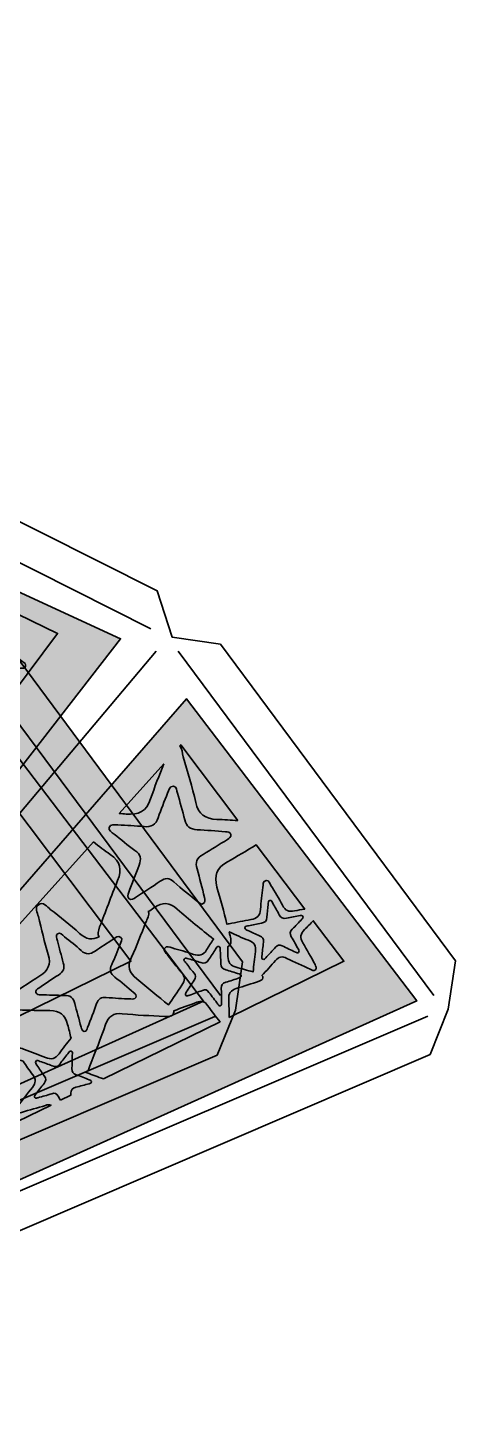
# Model space of a CAD drawing. Header units: inches. Extents: x 1.3 to 15.2, y 1.7 to 11.7.
# Drawn here: x 12.11 to 15.21, y 1.69 to 11.69 of the extents above; entities that cross this region are included whole.
import ezdxf

# ---------------------------------------------------------------- set-up
doc = ezdxf.new("R2010")
doc.units = ezdxf.units.IN
doc.header["$MEASUREMENT"] = 0
doc.layers.add('Layer 1', color=7, linetype='Continuous')

# ---------------------------------------------------------------- blocks, each defined once
blk = doc.blocks.new('block 4')
at = {"layer": 'Layer 1', "true_color": 0x7de900}
h = blk.add_hatch(color=70, dxfattribs=at)
h.dxf.hatch_style = 2
h.paths.add_polyline_path([(11.965, 7.228), (11.615, 7.279), (11.505, 7.615), (8.956, 8.897), (8.622, 8.788), (6.942, 11.692), (5.265, 8.788), (6.942, 1.724), (6.992, 1.703), (7.295, 1.7), (7.51, 1.693), (13.483, 4.254), (13.615, 4.582), (13.666, 4.932)])
edge = h.paths.add_edge_path()
edge.add_spline(control_points=[(6.934, 10.615), (7.349, 10.615), (7.684, 10.281), (7.684, 9.865), (7.684, 9.45), (7.348, 9.115), (6.934, 9.115), (6.519, 9.115), (6.184, 9.45), (6.184, 9.865), (6.184, 10.279), (6.519, 10.615), (6.934, 10.615)], knot_values=[0, 0, 0, 0, 1, 1, 1, 2, 2, 2, 3, 3, 3, 4, 4, 4, 4], degree=3, periodic=1)
h.paths.add_polyline_path([(6.991, 3.353), (5.909, 8.407), (7.87, 8.446)])
h.paths.add_polyline_path([(9.023, 8.161), (10.787, 7.306), (7.69, 3.167)])
h.paths.add_polyline_path([(8.219, 2.658), (11.679, 6.5), (12.859, 4.935)])
at = {"layer": 'Layer 1', "true_color": 0xdcdcdc}
h = blk.add_hatch(color=254, dxfattribs=at)
h.dxf.hatch_style = 2
h.paths.add_polyline_path([(7.51, 2), (11.719, 6.833), (13.385, 4.646)])
at = {"layer": 'Layer 1', "color": 140, "lineweight": 35, "true_color": 0x00bfff}
for points in [[(11.965, 7.228), (11.615, 7.279), (11.505, 7.615), (8.956, 8.897), (8.622, 8.788), (6.942, 11.692), (5.265, 8.788), (6.942, 1.724), (6.992, 1.703), (7.295, 1.7), (7.51, 1.693), (13.483, 4.254), (13.615, 4.582), (13.666, 4.932), (11.965, 7.228)], [(11.658, 7.178), (13.508, 4.686)], [(8.219, 2.658), (11.679, 6.5), (12.859, 4.935), (8.219, 2.658)], [(13.466, 4.536), (7.04, 1.781)]]:
    blk.add_lwpolyline(points, dxfattribs=at)
at = {"layer": 'Layer 1', "color": 7, "lineweight": 35, "true_color": 0xffffff}
blk.add_lwpolyline([(7.51, 2), (11.719, 6.833), (13.385, 4.646), (7.51, 2)], dxfattribs=at)
blk = doc.blocks.new('block 5')
at = {"layer": 'Layer 1', "true_color": 0xdcdcdc}
h = blk.add_hatch(color=254, dxfattribs=at)
h.dxf.hatch_style = 2
h.paths.add_polyline_path([(8.838, 2.178), (10.286, 8.42), (12.785, 7.27)])
h = blk.add_hatch(color=254, dxfattribs=at)
h.dxf.hatch_style = 2
h.paths.add_polyline_path([(9.053, 2.002), (13.261, 6.835), (14.928, 4.648)])
at = {"layer": 'Layer 1', "color": 7, "lineweight": 35, "true_color": 0xffffff}
for points in [[(13.508, 7.23), (13.158, 7.281), (13.049, 7.617), (10.499, 8.899), (10.163, 8.79), (8.485, 11.694), (6.807, 8.79), (8.485, 1.726), (8.535, 1.705), (8.825, 1.697), (9.038, 1.691), (15.024, 4.259), (15.156, 4.587), (15.207, 4.937), (13.508, 7.23)], [(8.838, 2.178), (10.286, 8.42), (12.785, 7.27), (8.838, 2.178)], [(9.053, 2.002), (13.261, 6.835), (14.928, 4.648), (9.053, 2.002)]]:
    blk.add_lwpolyline(points, dxfattribs=at)
at = {"layer": 'Layer 1', "color": 140, "lineweight": 35, "true_color": 0x00bfff}
for points in [[(10.213, 8.748), (13.003, 7.342)], [(13.042, 7.18), (8.593, 1.894)], [(13.2, 7.18), (15.051, 4.688)], [(15.008, 4.537), (8.581, 1.783)]]:
    blk.add_lwpolyline(points, dxfattribs=at)
at = {"layer": 'Layer 1', "color": 7, "lineweight": 35, "true_color": 0xffffff}
for points, knots in [([(11.947, 7.494), (11.947, 7.494), (12.329, 7.308), (12.329, 7.308), (12.329, 7.308), (11.674, 6.433), (11.674, 6.433), (11.65, 6.477), (11.628, 6.522), (11.603, 6.565), (11.582, 6.601), (11.586, 6.631), (11.618, 6.66), (11.661, 6.699), (11.701, 6.741), (11.743, 6.781), (11.753, 6.791), (11.764, 6.802), (11.757, 6.816), (11.754, 6.822), (11.749, 6.824), (11.745, 6.826), (11.761, 6.884), (11.779, 6.941), (11.795, 6.999), (11.804, 7.037), (11.824, 7.053), (11.864, 7.052), (11.929, 7.051), (11.995, 7.055), (12.061, 7.056), (12.075, 7.056), (12.093, 7.055), (12.097, 7.07), (12.101, 7.085), (12.089, 7.097), (12.076, 7.103), (12.025, 7.14), (11.972, 7.176), (11.92, 7.21), (11.882, 7.234), (11.872, 7.265), (11.888, 7.306), (11.908, 7.363), (11.926, 7.422), (11.945, 7.48), (11.945, 7.485), (11.946, 7.49), (11.947, 7.494)], [0, 0, 0, 0, 1, 1, 1, 2, 2, 2, 3, 3, 3, 4, 4, 4, 5, 5, 5, 6, 6, 6, 7, 7, 7, 8, 8, 8, 9, 9, 9, 10, 10, 10, 11, 11, 11, 12, 12, 12, 13, 13, 13, 14, 14, 14, 15, 15, 15, 16, 16, 16, 16]), ([(13.633, 5.953), (13.583, 5.956), (13.532, 5.96), (13.482, 5.962), (13.397, 5.965), (13.347, 5.999), (13.328, 6.085), (13.303, 6.197), (13.27, 6.306), (13.238, 6.416), (13.231, 6.441), (13.231, 6.477), (13.213, 6.494), (13.213, 6.494), (13.22, 6.502), (13.22, 6.502), (13.22, 6.502), (13.633, 5.953), (13.633, 5.953)], [0, 0, 0, 0, 1, 1, 1, 2, 2, 2, 3, 3, 3, 4, 4, 4, 5, 5, 5, 6, 6, 6, 6]), ([(13.097, 6.365), (13.064, 6.281), (13.031, 6.197), (13.001, 6.11), (12.972, 6.02), (12.915, 5.991), (12.825, 6.001), (12.808, 6.002), (12.792, 6.003), (12.775, 6.005), (12.775, 6.005), (13.097, 6.365), (13.097, 6.365)], [0, 0, 0, 0, 1, 1, 1, 2, 2, 2, 3, 3, 3, 4, 4, 4, 4]), ([(13.167, 6.202), (13.192, 6.199), (13.19, 6.17), (13.196, 6.151), (13.214, 6.087), (13.233, 6.024), (13.249, 5.959), (13.26, 5.909), (13.289, 5.89), (13.338, 5.887), (13.407, 5.884), (13.475, 5.878), (13.543, 5.873), (13.558, 5.872), (13.578, 5.869), (13.582, 5.852), (13.586, 5.834), (13.57, 5.824), (13.557, 5.816), (13.499, 5.78), (13.44, 5.744), (13.381, 5.709), (13.336, 5.684), (13.324, 5.651), (13.338, 5.603), (13.357, 5.535), (13.375, 5.466), (13.392, 5.397), (13.396, 5.381), (13.399, 5.362), (13.383, 5.352), (13.368, 5.342), (13.354, 5.358), (13.342, 5.367), (13.285, 5.415), (13.225, 5.459), (13.17, 5.509), (13.136, 5.54), (13.107, 5.54), (13.071, 5.515), (13.013, 5.474), (12.951, 5.435), (12.892, 5.397), (12.879, 5.388), (12.864, 5.377), (12.847, 5.387), (12.829, 5.398), (12.838, 5.415), (12.843, 5.434), (12.867, 5.497), (12.892, 5.563), (12.918, 5.63), (12.936, 5.676), (12.931, 5.709), (12.888, 5.738), (12.835, 5.774), (12.788, 5.816), (12.738, 5.856), (12.722, 5.869), (12.695, 5.881), (12.701, 5.903), (12.711, 5.933), (12.742, 5.922), (12.764, 5.922), (12.828, 5.919), (12.892, 5.916), (12.954, 5.91), (13.007, 5.905), (13.039, 5.922), (13.057, 5.974), (13.076, 6.034), (13.101, 6.094), (13.125, 6.152), (13.135, 6.173), (13.136, 6.205), (13.167, 6.202)], [0, 0, 0, 0, 1, 1, 1, 2, 2, 2, 3, 3, 3, 4, 4, 4, 5, 5, 5, 6, 6, 6, 7, 7, 7, 8, 8, 8, 9, 9, 9, 10, 10, 10, 11, 11, 11, 12, 12, 12, 13, 13, 13, 14, 14, 14, 15, 15, 15, 16, 16, 16, 17, 17, 17, 18, 18, 18, 19, 19, 19, 20, 20, 20, 21, 21, 21, 22, 22, 22, 23, 23, 23, 24, 24, 24, 25, 25, 25, 25]), ([(12.588, 5.799), (12.628, 5.767), (12.668, 5.737), (12.71, 5.708), (12.785, 5.656), (12.795, 5.598), (12.763, 5.52), (12.717, 5.406), (12.674, 5.29), (12.633, 5.183), (12.626, 5.155), (12.615, 5.13), (12.629, 5.112), (12.581, 5.087), (12.536, 5.092), (12.488, 5.137), (12.42, 5.198), (12.349, 5.255), (12.276, 5.31), (12.251, 5.33), (12.226, 5.37), (12.19, 5.344), (12.16, 5.323), (12.183, 5.287), (12.19, 5.259), (12.213, 5.167), (12.233, 5.074), (12.261, 4.983), (12.282, 4.912), (12.261, 4.867), (12.201, 4.83), (12.118, 4.778), (12.036, 4.722), (11.954, 4.667), (11.942, 4.659), (11.926, 4.648), (11.921, 4.634), (11.91, 4.63), (11.899, 4.626), (11.889, 4.622), (11.846, 4.603), (11.818, 4.615), (11.792, 4.652), (11.761, 4.697), (11.728, 4.738), (11.695, 4.78), (11.69, 4.784), (11.688, 4.79), (11.683, 4.795), (11.683, 4.795), (12.588, 5.799), (12.588, 5.799)], [0, 0, 0, 0, 1, 1, 1, 2, 2, 2, 3, 3, 3, 4, 4, 4, 5, 5, 5, 6, 6, 6, 7, 7, 7, 8, 8, 8, 9, 9, 9, 10, 10, 10, 11, 11, 11, 12, 12, 12, 13, 13, 13, 14, 14, 14, 15, 15, 15, 16, 16, 16, 17, 17, 17, 17]), ([(14.043, 5.299), (14.003, 5.291), (13.975, 5.301), (13.956, 5.34), (13.931, 5.39), (13.901, 5.437), (13.872, 5.484), (13.864, 5.499), (13.86, 5.523), (13.838, 5.52), (13.811, 5.516), (13.817, 5.49), (13.815, 5.47), (13.808, 5.417), (13.801, 5.365), (13.797, 5.31), (13.795, 5.265), (13.771, 5.244), (13.728, 5.237), (13.675, 5.228), (13.622, 5.217), (13.571, 5.206), (13.565, 5.205), (13.56, 5.205), (13.554, 5.203), (13.531, 5.294), (13.508, 5.383), (13.482, 5.472), (13.458, 5.555), (13.481, 5.612), (13.557, 5.655), (13.628, 5.694), (13.696, 5.735), (13.765, 5.778), (13.765, 5.778), (14.117, 5.313), (14.117, 5.313), (14.092, 5.31), (14.068, 5.305), (14.043, 5.299)], [0, 0, 0, 0, 1, 1, 1, 2, 2, 2, 3, 3, 3, 4, 4, 4, 5, 5, 5, 6, 6, 6, 7, 7, 7, 8, 8, 8, 9, 9, 9, 10, 10, 10, 11, 11, 11, 12, 12, 12, 13, 13, 13, 13]), ([(13.124, 4.981), (13.157, 4.94), (13.188, 4.895), (13.224, 4.856), (13.254, 4.823), (13.251, 4.795), (13.228, 4.762), (13.195, 4.713), (13.163, 4.665), (13.131, 4.619), (13.057, 4.678), (12.981, 4.744), (12.901, 4.808), (12.846, 4.851), (12.829, 4.897), (12.863, 4.965), (12.903, 5.047), (12.933, 5.133), (12.967, 5.217), (12.976, 5.241), (12.997, 5.27), (12.985, 5.294), (12.999, 5.303), (13.011, 5.312), (13.025, 5.322), (13.088, 5.365), (13.138, 5.363), (13.195, 5.312), (13.279, 5.237), (13.368, 5.166), (13.457, 5.095), (13.439, 5.07), (13.422, 5.044), (13.407, 5.017), (13.383, 4.978), (13.353, 4.97), (13.311, 4.985), (13.261, 5.003), (13.208, 5.017), (13.157, 5.031), (13.139, 5.037), (13.115, 5.051), (13.103, 5.028), (13.093, 5.009), (13.114, 4.995), (13.124, 4.981)], [0, 0, 0, 0, 1, 1, 1, 2, 2, 2, 3, 3, 3, 4, 4, 4, 5, 5, 5, 6, 6, 6, 7, 7, 7, 8, 8, 8, 9, 9, 9, 10, 10, 10, 11, 11, 11, 12, 12, 12, 13, 13, 13, 14, 14, 14, 15, 15, 15, 15]), ([(14.02, 5.113), (14.038, 5.083), (14.054, 5.052), (14.071, 5.022), (14.075, 5.015), (14.079, 5.006), (14.072, 4.999), (14.065, 4.992), (14.058, 4.998), (14.051, 5.001), (14.018, 5.016), (13.985, 5.03), (13.953, 5.047), (13.933, 5.056), (13.92, 5.053), (13.906, 5.037), (13.883, 5.01), (13.858, 4.985), (13.835, 4.959), (13.829, 4.953), (13.824, 4.947), (13.815, 4.949), (13.806, 4.952), (13.807, 4.962), (13.807, 4.972), (13.811, 5.003), (13.814, 5.038), (13.818, 5.073), (13.821, 5.097), (13.814, 5.112), (13.79, 5.12), (13.761, 5.131), (13.733, 5.145), (13.706, 5.158), (13.696, 5.162), (13.682, 5.165), (13.683, 5.176), (13.685, 5.191), (13.7, 5.19), (13.711, 5.192), (13.742, 5.199), (13.772, 5.205), (13.803, 5.21), (13.828, 5.215), (13.842, 5.226), (13.843, 5.253), (13.845, 5.284), (13.849, 5.315), (13.853, 5.347), (13.854, 5.358), (13.851, 5.373), (13.865, 5.376), (13.878, 5.377), (13.881, 5.363), (13.885, 5.355), (13.901, 5.327), (13.918, 5.299), (13.933, 5.27), (13.945, 5.248), (13.961, 5.242), (13.985, 5.247), (14.018, 5.253), (14.051, 5.259), (14.083, 5.266), (14.09, 5.267), (14.1, 5.269), (14.104, 5.26), (14.108, 5.252), (14.101, 5.245), (14.097, 5.24), (14.074, 5.216), (14.051, 5.191), (14.026, 5.167), (14.008, 5.151), (14.007, 5.134), (14.02, 5.113)], [0, 0, 0, 0, 1, 1, 1, 2, 2, 2, 3, 3, 3, 4, 4, 4, 5, 5, 5, 6, 6, 6, 7, 7, 7, 8, 8, 8, 9, 9, 9, 10, 10, 10, 11, 11, 11, 12, 12, 12, 13, 13, 13, 14, 14, 14, 15, 15, 15, 16, 16, 16, 17, 17, 17, 18, 18, 18, 19, 19, 19, 20, 20, 20, 21, 21, 21, 22, 22, 22, 23, 23, 23, 24, 24, 24, 25, 25, 25, 25]), ([(13.571, 4.528), (13.57, 4.572), (13.568, 4.616), (13.567, 4.659), (13.564, 4.701), (13.582, 4.726), (13.622, 4.738), (13.678, 4.755), (13.733, 4.773), (13.788, 4.791), (13.8, 4.795), (13.815, 4.801), (13.815, 4.816), (13.815, 4.823), (13.813, 4.827), (13.807, 4.831), (13.84, 4.867), (13.874, 4.903), (13.906, 4.941), (13.929, 4.969), (13.953, 4.974), (13.988, 4.956), (14.043, 4.927), (14.1, 4.903), (14.157, 4.877), (14.17, 4.872), (14.183, 4.862), (14.195, 4.874), (14.206, 4.885), (14.197, 4.901), (14.192, 4.912), (14.163, 4.965), (14.133, 5.017), (14.103, 5.069), (14.082, 5.105), (14.085, 5.134), (14.115, 5.165), (14.138, 5.185), (14.158, 5.208), (14.179, 5.228), (14.179, 5.228), (14.4, 4.935), (14.4, 4.935), (14.4, 4.935), (13.571, 4.528), (13.571, 4.528)], [0, 0, 0, 0, 1, 1, 1, 2, 2, 2, 3, 3, 3, 4, 4, 4, 5, 5, 5, 6, 6, 6, 7, 7, 7, 8, 8, 8, 9, 9, 9, 10, 10, 10, 11, 11, 11, 12, 12, 12, 13, 13, 13, 14, 14, 14, 15, 15, 15, 15]), ([(12.499, 4.458), (12.483, 4.515), (12.467, 4.573), (12.453, 4.63), (12.443, 4.67), (12.42, 4.69), (12.378, 4.688), (12.321, 4.688), (12.263, 4.691), (12.206, 4.692), (12.193, 4.692), (12.176, 4.694), (12.172, 4.709), (12.168, 4.723), (12.181, 4.733), (12.192, 4.741), (12.239, 4.773), (12.286, 4.805), (12.335, 4.835), (12.37, 4.858), (12.382, 4.884), (12.37, 4.924), (12.354, 4.977), (12.342, 5.031), (12.328, 5.084), (12.324, 5.101), (12.31, 5.122), (12.328, 5.133), (12.349, 5.148), (12.364, 5.124), (12.378, 5.113), (12.42, 5.08), (12.461, 5.048), (12.5, 5.012), (12.533, 4.981), (12.564, 4.983), (12.6, 5.008), (12.643, 5.038), (12.688, 5.066), (12.733, 5.095), (12.749, 5.105), (12.767, 5.126), (12.786, 5.108), (12.801, 5.094), (12.786, 5.074), (12.781, 5.059), (12.761, 5.009), (12.743, 4.959), (12.721, 4.912), (12.701, 4.873), (12.711, 4.845), (12.743, 4.82), (12.79, 4.783), (12.835, 4.745), (12.878, 4.709), (12.889, 4.697), (12.903, 4.688), (12.895, 4.673), (12.886, 4.659), (12.871, 4.662), (12.858, 4.662), (12.799, 4.665), (12.739, 4.667), (12.681, 4.673), (12.645, 4.676), (12.624, 4.663), (12.611, 4.628), (12.592, 4.57), (12.568, 4.513), (12.546, 4.455), (12.542, 4.442), (12.538, 4.427), (12.522, 4.427), (12.507, 4.43), (12.501, 4.445), (12.499, 4.458)], [0, 0, 0, 0, 1, 1, 1, 2, 2, 2, 3, 3, 3, 4, 4, 4, 5, 5, 5, 6, 6, 6, 7, 7, 7, 8, 8, 8, 9, 9, 9, 10, 10, 10, 11, 11, 11, 12, 12, 12, 13, 13, 13, 14, 14, 14, 15, 15, 15, 16, 16, 16, 17, 17, 17, 18, 18, 18, 19, 19, 19, 20, 20, 20, 21, 21, 21, 22, 22, 22, 23, 23, 23, 24, 24, 24, 25, 25, 25, 25]), ([(13.621, 4.892), (13.581, 4.903), (13.561, 4.926), (13.561, 4.969), (13.561, 4.992), (13.561, 5.016), (13.56, 5.04), (13.561, 5.04), (13.563, 5.041), (13.564, 5.042), (13.59, 5.059), (13.583, 5.092), (13.578, 5.119), (13.575, 5.128), (13.572, 5.138), (13.571, 5.148), (13.617, 5.127), (13.663, 5.103), (13.711, 5.087), (13.753, 5.072), (13.764, 5.045), (13.76, 5.005), (13.753, 4.955), (13.749, 4.905), (13.743, 4.858), (13.701, 4.869), (13.661, 4.881), (13.621, 4.892)], [0, 0, 0, 0, 1, 1, 1, 2, 2, 2, 3, 3, 3, 4, 4, 4, 5, 5, 5, 6, 6, 6, 7, 7, 7, 8, 8, 8, 9, 9, 9, 9]), ([(13.513, 4.737), (13.514, 4.702), (13.515, 4.667), (13.515, 4.633), (13.515, 4.624), (13.515, 4.616), (13.507, 4.613), (13.499, 4.61), (13.493, 4.619), (13.489, 4.624), (13.467, 4.653), (13.445, 4.681), (13.424, 4.71), (13.411, 4.728), (13.397, 4.733), (13.378, 4.724), (13.346, 4.712), (13.313, 4.701), (13.279, 4.688), (13.272, 4.685), (13.264, 4.683), (13.257, 4.688), (13.25, 4.695), (13.256, 4.702), (13.26, 4.712), (13.278, 4.738), (13.297, 4.769), (13.317, 4.797), (13.331, 4.816), (13.332, 4.833), (13.314, 4.852), (13.293, 4.874), (13.275, 4.901), (13.256, 4.924), (13.25, 4.933), (13.238, 4.941), (13.245, 4.951), (13.251, 4.963), (13.265, 4.955), (13.276, 4.952), (13.307, 4.944), (13.336, 4.935), (13.365, 4.926), (13.39, 4.917), (13.407, 4.922), (13.421, 4.945), (13.438, 4.972), (13.456, 4.997), (13.472, 5.023), (13.478, 5.031), (13.482, 5.047), (13.497, 5.042), (13.51, 5.038), (13.504, 5.024), (13.506, 5.015), (13.507, 4.983), (13.51, 4.949), (13.51, 4.917), (13.51, 4.892), (13.521, 4.88), (13.545, 4.873), (13.576, 4.865), (13.608, 4.853), (13.642, 4.844), (13.649, 4.841), (13.658, 4.838), (13.658, 4.83), (13.658, 4.822), (13.65, 4.817), (13.642, 4.815), (13.61, 4.803), (13.578, 4.792), (13.546, 4.784), (13.521, 4.776), (13.511, 4.762), (13.513, 4.737)], [0, 0, 0, 0, 1, 1, 1, 2, 2, 2, 3, 3, 3, 4, 4, 4, 5, 5, 5, 6, 6, 6, 7, 7, 7, 8, 8, 8, 9, 9, 9, 10, 10, 10, 11, 11, 11, 12, 12, 12, 13, 13, 13, 14, 14, 14, 15, 15, 15, 16, 16, 16, 17, 17, 17, 18, 18, 18, 19, 19, 19, 20, 20, 20, 21, 21, 21, 22, 22, 22, 23, 23, 23, 24, 24, 24, 25, 25, 25, 25]), ([(12.66, 4.083), (12.621, 4.098), (12.581, 4.113), (12.542, 4.127), (12.538, 4.128), (12.533, 4.13), (12.531, 4.131), (12.55, 4.137), (12.556, 4.16), (12.563, 4.178), (12.601, 4.277), (12.642, 4.376), (12.676, 4.477), (12.697, 4.538), (12.732, 4.56), (12.796, 4.555), (12.899, 4.545), (13, 4.541), (13.103, 4.535), (13.125, 4.534), (13.151, 4.531), (13.165, 4.553), (13.171, 4.562), (13.171, 4.57), (13.17, 4.577), (13.225, 4.597), (13.281, 4.616), (13.335, 4.638), (13.37, 4.652), (13.393, 4.645), (13.414, 4.615), (13.442, 4.574), (13.474, 4.535), (13.504, 4.497), (13.504, 4.497), (12.66, 4.083), (12.66, 4.083)], [0, 0, 0, 0, 1, 1, 1, 2, 2, 2, 3, 3, 3, 4, 4, 4, 5, 5, 5, 6, 6, 6, 7, 7, 7, 8, 8, 8, 9, 9, 9, 10, 10, 10, 11, 11, 11, 12, 12, 12, 12]), ([(12.09, 4.295), (12.079, 4.299), (12.065, 4.308), (12.054, 4.306), (12.032, 4.337), (12.01, 4.366), (11.986, 4.397), (11.96, 4.428), (11.957, 4.458), (11.983, 4.492), (12.006, 4.522), (12.025, 4.552), (12.045, 4.583), (12.121, 4.58), (12.196, 4.577), (12.272, 4.578), (12.345, 4.578), (12.385, 4.547), (12.401, 4.477), (12.41, 4.444), (12.418, 4.412), (12.426, 4.378), (12.396, 4.341), (12.367, 4.303), (12.339, 4.265), (12.313, 4.227), (12.282, 4.222), (12.24, 4.238), (12.192, 4.26), (12.142, 4.277), (12.09, 4.295)], [0, 0, 0, 0, 1, 1, 1, 2, 2, 2, 3, 3, 3, 4, 4, 4, 5, 5, 5, 6, 6, 6, 7, 7, 7, 8, 8, 8, 9, 9, 9, 10, 10, 10, 10]), ([(11.872, 3.695), (11.824, 3.744), (11.775, 3.792), (11.725, 3.84), (11.681, 3.883), (11.672, 3.926), (11.704, 3.98), (11.747, 4.053), (11.786, 4.13), (11.826, 4.205), (11.835, 4.222), (11.846, 4.244), (11.831, 4.26), (11.829, 4.262), (11.829, 4.262), (11.828, 4.263), (11.847, 4.278), (11.87, 4.281), (11.899, 4.27), (11.953, 4.251), (12.008, 4.233), (12.064, 4.216), (12.068, 4.215), (12.074, 4.213), (12.079, 4.212), (12.101, 4.18), (12.122, 4.147), (12.147, 4.116), (12.175, 4.081), (12.171, 4.053), (12.146, 4.022), (12.108, 3.974), (12.072, 3.927), (12.038, 3.883), (12.029, 3.867), (12.018, 3.856), (12.029, 3.844), (12.04, 3.833), (12.054, 3.838), (12.067, 3.841), (12.125, 3.858), (12.183, 3.873), (12.24, 3.891), (12.256, 3.897), (12.27, 3.897), (12.281, 3.894), (12.281, 3.894), (11.872, 3.695), (11.872, 3.695)], [0, 0, 0, 0, 1, 1, 1, 2, 2, 2, 3, 3, 3, 4, 4, 4, 5, 5, 5, 6, 6, 6, 7, 7, 7, 8, 8, 8, 9, 9, 9, 10, 10, 10, 11, 11, 11, 12, 12, 12, 13, 13, 13, 14, 14, 14, 15, 15, 15, 16, 16, 16, 16]), ([(12.35, 3.93), (12.343, 3.94), (12.338, 3.949), (12.332, 3.959), (12.321, 3.978), (12.307, 3.983), (12.286, 3.976), (12.253, 3.965), (12.22, 3.956), (12.186, 3.947), (12.179, 3.945), (12.171, 3.941), (12.164, 3.948), (12.157, 3.955), (12.164, 3.962), (12.168, 3.97), (12.188, 3.997), (12.21, 4.024), (12.231, 4.051), (12.246, 4.069), (12.247, 4.085), (12.232, 4.106), (12.213, 4.13), (12.196, 4.156), (12.179, 4.183), (12.174, 4.191), (12.163, 4.201), (12.17, 4.21), (12.178, 4.223), (12.19, 4.213), (12.201, 4.21), (12.231, 4.201), (12.26, 4.19), (12.289, 4.177), (12.313, 4.167), (12.331, 4.17), (12.346, 4.192), (12.364, 4.217), (12.383, 4.242), (12.403, 4.266), (12.41, 4.274), (12.415, 4.29), (12.429, 4.284), (12.44, 4.28), (12.436, 4.266), (12.435, 4.256), (12.435, 4.224), (12.435, 4.191), (12.432, 4.159), (12.431, 4.134), (12.44, 4.12), (12.464, 4.113), (12.496, 4.102), (12.526, 4.09), (12.558, 4.077), (12.565, 4.074), (12.574, 4.07), (12.574, 4.062), (12.574, 4.053), (12.564, 4.051), (12.557, 4.048), (12.525, 4.04), (12.492, 4.031), (12.46, 4.023), (12.436, 4.017), (12.425, 4.003), (12.425, 3.98), (12.425, 3.976), (12.425, 3.97), (12.425, 3.966), (12.425, 3.966), (12.35, 3.93), (12.35, 3.93)], [0, 0, 0, 0, 1, 1, 1, 2, 2, 2, 3, 3, 3, 4, 4, 4, 5, 5, 5, 6, 6, 6, 7, 7, 7, 8, 8, 8, 9, 9, 9, 10, 10, 10, 11, 11, 11, 12, 12, 12, 13, 13, 13, 14, 14, 14, 15, 15, 15, 16, 16, 16, 17, 17, 17, 18, 18, 18, 19, 19, 19, 20, 20, 20, 21, 21, 21, 22, 22, 22, 23, 23, 23, 24, 24, 24, 24])]:
    blk.add_open_spline(points, degree=3, knots=knots, dxfattribs=at)

msp = doc.modelspace()

# ---------------------------------------------------------------- block references
at = {"layer": 'Layer 1'}
for name in ['block 4', 'block 5']:
    msp.add_blockref(name, (0, 0), dxfattribs=at)

doc.saveas('drawing.dxf')
